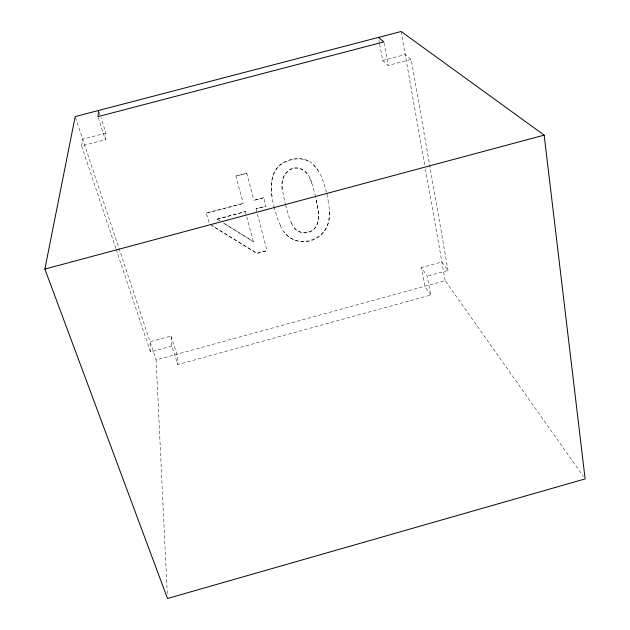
<?xml version="1.0" encoding="UTF-8"?>
<svg xmlns="http://www.w3.org/2000/svg" width="630" height="630" viewBox="0 0 630 630"><rect width="100%" height="100%" fill="white"/><g stroke="black" fill="none" stroke-linecap="round" stroke-linejoin="round"><path stroke-width="0.47" stroke-dasharray="3.15 2.36" d="M329.207 211.814C333.246 236.699 298.848 252.992 284.075 231.659M115.865 248.456L81.617 145.924L105.352 139.687L105.911 133.08L100.981 117.7M81.617 145.924L82.695 139.175L105.911 133.08M171.825 346.067L150.428 351.926L150.042 341.743L171.021 336.01L171.825 346.067L177.786 364.557L430.707 295.053L427.211 276.145L421.446 267.569L441.858 261.993L448.024 270.443L427.211 276.145M167.265 593.594L156.09 359.935L445.158 280.649L583.435 476.501M210.294 224.532L256.922 253.189L267.018 250.732L256.993 253.441L212.011 225.792M206.341 213.082L243.219 203.459L206.341 213.082L209.507 224.256M263.734 197.726L253.866 200.364L263.734 197.726L265.962 206.333L256.048 208.743L265.962 206.333M217.429 219.09L245.377 211.601L217.429 219.09L219.933 220.657M235.896 175.998L246.826 173.321L235.896 175.998L243.219 203.459M379.63 44.163L382.686 60.488L405.216 54.582L411.217 59.37L448.024 270.443M382.686 60.488L388.198 65.418L411.217 59.37M308.668 161.138C299.163 156.523 287.493 159.288 279.444 165.611C270.483 173.872 270.656 187.197 272.31 198.34M223.272 222.736L253.41 241.731L223.193 222.894M217.476 219.327L219.925 220.854M294.068 227.406C298.785 234.541 309.472 233.872 314.984 228.123C321.615 218.941 317.063 206.845 315.638 196.82M307.251 173.856C294.942 159.028 277.515 175.4 282.72 191.205M313.275 164.367C325.111 178.841 311.818 161.461 308.558 160.941C300.919 157.083 291.918 158.54 284.421 161.989C267.671 170.667 270.309 192.78 274.326 208.042M430.707 295.053L424.927 286.201L421.446 267.569M291.611 223.39C294.564 231.753 304.589 235.636 312.165 230.745C322.725 223.366 317.496 208.231 315.921 197.97M311.842 183.188C309.732 172.84 298.935 163.375 288.627 170.25C277.704 178.243 283.524 194.071 285.469 204.797M280.374 225.375C285.453 239.959 302.975 246.125 316.205 238.392C329.096 232.139 330.679 215.948 328.553 203.38M317.425 169.352L321.19 176.148L324.324 184.322M309.669 177.951L311.732 182.976L315.748 197.04M291.714 223.626L289.414 218.193L285.563 205.026M280.46 225.611L277.098 217.437L274.239 207.813M116.18 249.393L150.428 351.926M75.49 117.495L156.09 359.935M99.241 112.274L100.69 116.794M171.021 336.01L176.873 354.233L177.786 364.557M98.225 117.558L105.352 139.687M324.198 184.11L326.466 192.268M245.377 211.601L253.41 241.731M246.755 173.116L253.937 200.592M256.048 208.743L267.018 250.732M378.906 40.328L379.449 43.202M384.016 42.848L388.198 65.418M326.939 194.04L328.679 203.6M401.137 31.5L424.738 165.068M425.423 168.95L445.158 280.649"/><path stroke-width="0.94" d="M98.658 110.463L97.926 116.637L383.843 41.911L378.37 37.446M44.864 269.081L75.183 116.589L401.137 31.5L544.163 135.143L585.136 478.91L167.493 598.5L44.864 269.081L544.163 135.143"/></g></svg>
